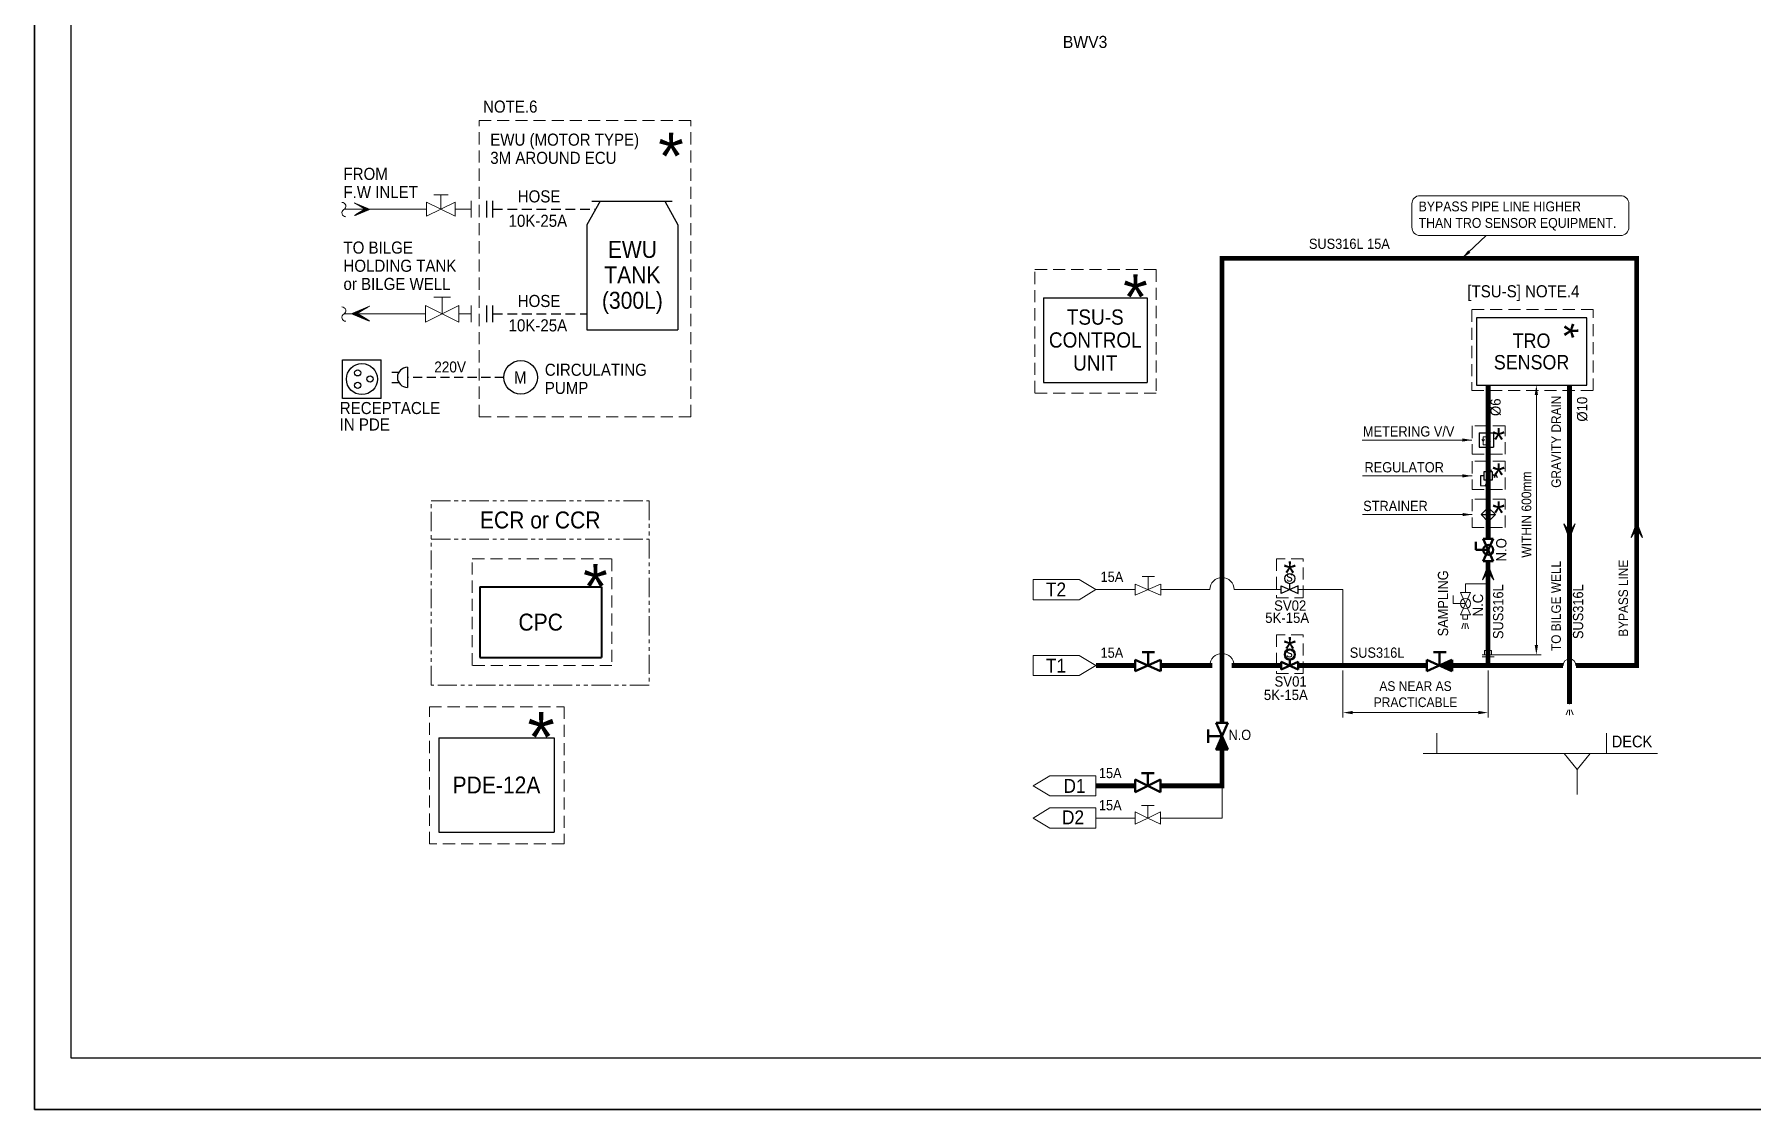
# Model space of a CAD drawing. Extents: x -553847 to 4496999, y 514150 to 878882.
# Drawn here: x 4364381 to 4399829, y 669797 to 691989 of the extents above; entities that cross this region are included whole.
import ezdxf

# ---------------------------------------------------------------- set-up
doc = ezdxf.new("R2010")
doc.units = 0
doc.header["$LTSCALE"] = 25
doc.header["$MEASUREMENT"] = 0
doc.header["$PDMODE"] = 3
doc.header["$PDSIZE"] = -7
for name, pattern in [('_DASH', [0.6, 0.4, -0.2]), ('ACAD_ISO03W100', [30, 12, -18]), ('DASHED', [0.75, 0.5, -0.25]), ('DASHED2', [0.375, 0.25, -0.125]), ('HIDDEN', [0.375, 0.25, -0.125]), ('PHANTOM2', [31.75, 15.875, -3.175, 3.175, -3.175, 3.175, -3.175])]:
    doc.linetypes.add(name, pattern=pattern)
doc.layers.get('0').update_dxf_attribs({"linetype": 'CONTINUOUS', "lineweight": 9})
doc.layers.get('DEFPOINTS').update_dxf_attribs({"linetype": 'CONTINUOUS'})
doc.layers.add('0.1 Defpoints', color=7, linetype='CONTINUOUS', plot=False)
doc.layers.add('0.2 Dwg sheet', color=7, linetype='CONTINUOUS')
doc.layers.add('0.3 Text', color=7, linetype='CONTINUOUS')
for name, color, linetype, lineweight in [('0.4 Maker scope box', 3, 'HIDDEN', 9), ('0.5 Dim', 1, 'CONTINUOUS', 9), ('1.1 Y_Pipe', 7, 'CONTINUOUS', 13), ('1.5 M_Equip', 4, 'CONTINUOUS', 30), ('1.6 M_Cable', 2, 'CONTINUOUS', 25), ('1.9 Arrow', 1, 'CONTINUOUS', 9)]:
    doc.layers.add(name, color=color, linetype=linetype, lineweight=lineweight)
doc.layers.add('2.1 Valve open', color=7, linetype='CONTINUOUS', lineweight=50, true_color=0x1b21e4)
doc.layers.add('2.3 TSU sampling line', color=7, linetype='DASHED2', true_color=0xf4541a)
doc.styles.add('ARIAL', font='arial.ttf')
doc.styles.get("Standard").update_dxf_attribs({"font": '', "width": 0.95, "height": 250})
doc.styles.get('Standard').set_extended_font_data('Gulim')
doc.dimstyles.new('TC50', dxfattribs={"dimtxt": 250, "dimasz": 200, "dimexe": 100, "dimexo": 100, "dimgap": 100, "dimtad": 1, "dimtoh": 1, "dimdec": 0, "dimrnd": 0.0005, "dimzin": 9, "dimdsep": 46, "dimtxsty": 'Standard', "dimcen": -3.5, "dimclrd": 1, "dimclre": 1, "dimazin": 2, "dimtfac": 0.6, "dimtdec": 0, "dimtmove": 0, "dimatfit": 3, "dimfxl": 4, "dimtolj": 1, "dimlwd": 15, "dimlwe": 15, "dimarcsym": 0})
pattern_1 = [(13.885806738, (4366117.364324, 634762.088641), (-0.00395095011, 0.015982025189), [])]

# ---------------------------------------------------------------- blocks, each defined once
blk = doc.blocks.new('양식 51-Q-02-08')
at = {"layer": '0.1 Defpoints'}
blk.add_lwpolyline([(-2677005, 1033560), (-2613196, 1033560), (-2613196, 988132), (-2677005, 988132)], close=True, dxfattribs=at)
at = {"layer": '0.2 Dwg sheet'}
blk.add_lwpolyline([(-2613953, 989196), (-2676245, 989196), (-2676245, 1032800), (-2613953, 1032800)], close=True, dxfattribs=at)
blk = doc.blocks.new('*D223')
at = {"color": 1, "linetype": 'ByBlock', "lineweight": 15, "ltscale": 30, "transparency": 16777216}
for p, q in [((4391393, 678862), (4391393, 677891)), ((4394388, 678862), (4394388, 677891)), ((4394188, 677991), (4391593, 677991))]:
    blk.add_line(p, q, dxfattribs=at)
at = {"color": 1, "linetype": 'Continuous', "ltscale": 30, "transparency": 16777216}
for points in [[(4391593, 678025), (4391593, 677958), (4391393, 677991)], [(4394188, 678025), (4394188, 677958), (4394388, 677991)]]:
    blk.add_solid(points, dxfattribs=at)
at = {"layer": 'DEFPOINTS', "color": 0, "linetype": 'Continuous', "ltscale": 30, "transparency": 16777216}
for p in [(4391393, 678962), (4394388, 678962), (4391393, 677991)]:
    blk.add_point(p, dxfattribs=at)
at = {"color": 0, "linetype": 'Continuous', "ltscale": 30, "transparency": 16777216, "insert": (4392890, 678370), "char_height": 250, "attachment_point": 5}
blk.add_mtext('\\A1;{\\H0.8x;AS NEAR AS  \\PPRACTICABLE}', dxfattribs=at)
blk = doc.blocks.new('*D224')
at = {"color": 1, "linetype": 'ByBlock', "lineweight": 15, "ltscale": 30, "transparency": 16777216}
for p, q in [((4395385, 679385), (4395385, 684549)), ((4395485, 684749), (4395485, 684749))]:
    blk.add_line(p, q, dxfattribs=at)
at = {"color": 1, "linetype": 'Continuous', "ltscale": 30, "transparency": 16777216}
for points in [[(4395351, 684549), (4395418, 684549), (4395385, 684749)], [(4395351, 679385), (4395418, 679385), (4395385, 679185)]]:
    blk.add_solid(points, dxfattribs=at)
at = {"layer": 'DEFPOINTS', "color": 0, "linetype": 'Continuous', "ltscale": 30, "transparency": 16777216}
for p in [(4395385, 684749), (4395385, 684749), (4395385, 679185)]:
    blk.add_point(p, dxfattribs=at)
at = {"color": 0, "linetype": 'Continuous', "ltscale": 30, "transparency": 16777216, "insert": (4395181, 682078), "char_height": 250, "attachment_point": 5, "rotation": 90}
blk.add_mtext('\\A1;{\\H0.8x;WITHIN 600mm}', dxfattribs=at)

msp = doc.modelspace()

# ---------------------------------------------------------------- hatches: boundary and pattern name
at = {"layer": '0.5 Dim'}
h = msp.add_hatch(dxfattribs=at)
h.set_pattern_fill('ANSI31', color=256, scale=0.005185, angle=328.88581)
h.set_pattern_definition(pattern_1)
h.paths.add_polyline_path([(4394412, 683592.6), (4394438.9, 683582.7), (4394414.8, 683597.3)])
h = msp.add_hatch(dxfattribs=at)
h.set_pattern_fill('ANSI31', color=256, scale=0.005185, angle=328.88581)
h.set_pattern_definition(pattern_1)
h.paths.add_polyline_path([(4394417.6, 683601.9), (4394438.9, 683582.7), (4394414.8, 683597.3)])
at = {"layer": '0.5 Dim', "linetype": 'Continuous', "ltscale": 30}
h = msp.add_hatch(dxfattribs=at)
h.set_pattern_fill('ANSI31', color=256, angle=90)
h.set_pattern_definition([(135, (4381915.17488, 2128373.87251), (-0.088388347648, -0.088388347648), [])])
h.paths.add_polyline_path([(4395952.3, 681887.8), (4396069.6, 681706.5), (4396186.9, 681887.8), (4396069.6, 681580.9)])
h = msp.add_hatch(dxfattribs=at)
h.set_pattern_fill('ANSI31', color=256, angle=90)
h.set_pattern_definition([(135, (4383301.96936, 2128707.58569), (-0.088388347648, -0.088388347648), [])])
h.paths.add_polyline_path([(4397339.1, 681607.6), (4397456.4, 681788.9), (4397573.7, 681607.6), (4397456.4, 681914.6)])
h = msp.add_hatch(dxfattribs=at)
h.set_pattern_fill('ANSI31', color=256, angle=90)
h.set_pattern_definition([(135, (4380233.16393, 2127828.65966), (-0.088388347648, -0.088388347648), [])])
h.paths.add_polyline_path([(4394270.3, 680728.7), (4394387.6, 680910), (4394504.9, 680728.7), (4394387.6, 681035.6)])
at = {"layer": '1.1 Y_Pipe'}
msp.add_hatch(color=256, dxfattribs=at).paths.add_polyline_path([(4393386.5, 678962.3), (4393647.2, 679078.1), (4393647.2, 678846.6)])
h = msp.add_hatch(dxfattribs=at)
h.set_pattern_fill('ANSI31', color=256, scale=0.88616, angle=90)
h.set_pattern_definition([(135, (4725684.18578, 554663.5712), (-0.078326218152, -0.078326218152), [])])
h.paths.add_polyline_path([(4388896.8, 677505.7), (4389019.5, 677231.7), (4388775.8, 677230.9)])
at = {"layer": '1.5 M_Equip'}
h = msp.add_hatch(color=256, dxfattribs=at)
h.paths.add_polyline_path([(4394391.5, 682967.3), (4394401.9, 682929.8), (4394380.9, 682929.8)])
h.paths.add_polyline_path([(4394380.8, 682823.2), (4394401.8, 682823.1), (4394391.3, 682785.6)])
at = {"layer": '1.9 Arrow'}
h = msp.add_hatch(dxfattribs=at)
h.set_pattern_fill('ANSI31', color=1, scale=0.459104, angle=-180, style=0)
h.set_pattern_definition([(225, (4695849.47435, 1082142.72972), (0.0405794473345, -0.0405794473345), [])])
h.paths.add_polyline_path([(4370988.3, 688509.1), (4371202.4, 688379.2), (4370988.3, 688249.3), (4371299.8, 688379.2)])
h = msp.add_hatch(dxfattribs=at)
h.set_pattern_fill('ANSI31', color=1, scale=0.542545, style=0)
h.set_pattern_definition([(315, (3987397.6862, 1151554.41459), (-0.0479546550996, -0.0479546550996), [])])
h.paths.add_polyline_path([(4371301.6, 686378.9), (4371048.5, 686225.4), (4371301.6, 686071.9), (4370933.5, 686225.4)])
at = {"layer": '2.1 Valve open'}
msp.add_hatch(color=256, dxfattribs=at).paths.add_polyline_path([(4393386.5, 678962.3), (4393647.2, 679078.1), (4393647.2, 678846.6)])
h = msp.add_hatch(dxfattribs=at)
h.set_pattern_fill('ANSI31', color=256, scale=0.88616, angle=90)
h.set_pattern_definition([(135, (4725684.18578, 554663.5712), (-0.078326218152, -0.078326218152), [])])
h.paths.add_polyline_path([(4388896.8, 677505.7), (4389019.5, 677231.7), (4388775.8, 677230.9)])

# ---------------------------------------------------------------- linework, layer by layer
at = {"color": 1, "linetype": 'Continuous', "lineweight": 15, "ltscale": 30}
for p, q in [((4394391.5, 684749.4), (4395484.7, 684749.4)), ((4394387.6, 679184.8), (4395480.8, 679184.8))]:
    msp.add_line(p, q, dxfattribs=at)
at = {"layer": '0.1 Defpoints', "color": 4, "linetype": 'ByBlock'}
msp.add_lwpolyline([(4364381.2, 669797.3), (4428190.1, 669797.3), (4428190.1, 715225.2), (4364381.2, 715225.2)], close=True, dxfattribs=at)
at = {"layer": '0.3 Text'}
for p, q in [((4394205.9, 683763.3, 0), (4394205.9, 683469.2, 0)), ((4394205.9, 683763.3, 0), (4394500, 683763.3, 0)), ((4394205.9, 683469.2, 0), (4394500, 683469.2, 0)), ((4394500, 683763.3, 0), (4394500, 683469.2, 0)), ((4394244.8, 682078.3), (4394391.5, 682224.9)), ((4394391.5, 681931.6), (4394244.8, 682078.3)), ((4394538.1, 682078.3), (4394391.5, 682224.9)), ((4394391.5, 681931.6), (4394538.1, 682078.3))]:
    msp.add_line(p, q, dxfattribs=at)
at = {"layer": '0.3 Text', "linetype": 'ACAD_ISO03W100'}
msp.add_line((4394244.8, 682078.3), (4394538.1, 682078.3), dxfattribs=at)
at = {"layer": '0.4 Maker scope box', "linetype": 'DASHED', "lineweight": 15, "ltscale": 20}
msp.add_line((4377934.9, 684092.7), (4377934.9, 690213.6), dxfattribs=at)
msp.add_lwpolyline([(4377934.9, 684092.7), (4373560.3, 684092.7), (4373560.3, 690213.6), (4377934.9, 690213.6)], dxfattribs=at)
at = {"layer": '0.4 Maker scope box', "linetype": 'DASHED', "lineweight": 15, "ltscale": 20, "elevation": 0}
for points in [[(4385034.1, 687133.5), (4387536.1, 687133.5), (4387536.1, 684584.7), (4385034.1, 684584.7)], [(4394060.7, 683322.5), (4394739.1, 683322.5), (4394739.1, 683907.6), (4394060.7, 683907.6)], [(4394060.7, 682592.1), (4394739.1, 682592.1), (4394739.1, 683177.2), (4394060.7, 683177.2)], [(4394060.7, 681810.6), (4394739.1, 681810.6), (4394739.1, 682395.8), (4394060.7, 682395.8)], [(4390573.2, 681165.5), (4390020.9, 681165.5), (4390020.9, 680361.4), (4390573.2, 680361.4)], [(4390573.2, 679599.5), (4390020.9, 679599.5), (4390020.9, 678795.3), (4390573.2, 678795.3)]]:
    msp.add_lwpolyline(points, close=True, dxfattribs=at)
at = {"layer": '0.4 Maker scope box', "linetype": 'DASHED', "lineweight": 15, "ltscale": 20}
for points in [[(4394051.7, 684635.7), (4396557.3, 684635.7), (4396557.3, 686308), (4394051.7, 686308)], [(4376304.4, 678965.3), (4373420.8, 678965.3), (4373420.8, 681161.3), (4376304.4, 681161.3)], [(4372536.1, 678113.3), (4375316.1, 678113.3), (4375316.1, 675281.3), (4372536.1, 675281.3)]]:
    msp.add_lwpolyline(points, close=True, dxfattribs=at)
at = {"layer": '0.5 Dim'}
for p, q in [((4394285.9, 683594.1, 0), (4394260.7, 683628.6, 0)), ((4394391.5, 683682.8, 0), (4394285.9, 683682.8, 0)), ((4394285.9, 683682.8, 0), (4394285.9, 683638.9, 0)), ((4394285.9, 683594.1, 0), (4394311.2, 683628.6, 0)), ((4394285.9, 683594.1, 0), (4394285.9, 683520.3, 0)), ((4394391.5, 683520.3, 0), (4394285.9, 683520.3, 0)), ((4394367.2, 683625.8, 0), (4394414.8, 683597.3, 0)), ((4394391.5, 683763.3, 0), (4394391.5, 683469.2, 0)), ((4394412, 683592.6, 0), (4394414.8, 683597.3, 0)), ((4394417.6, 683601.9, 0), (4394414.8, 683597.3, 0))]:
    msp.add_line(p, q, dxfattribs=at)
at = {"layer": '0.5 Dim', "color": 3, "linetype": 'Continuous', "ltscale": 30}
msp.add_lwpolyline([(4392984.2, 688659.3), (4397125.4, 688659.3, -0.4142136), (4397295, 688489.7), (4397295, 688006.3, -0.4142136), (4397125.4, 687836.7), (4392984.2, 687836.7, -0.4142136), (4392814.6, 688006.3), (4392814.6, 688489.7, -0.4142136)], format="xyb", close=True, dxfattribs=at)
at = {"layer": '0.5 Dim', "linetype": 'Continuous', "ltscale": 30}
for points in [[(4395952.3, 681887.8), (4396069.6, 681580.9), (4396186.9, 681887.8), (4396069.6, 681706.5)], [(4397339.1, 681607.6), (4397456.4, 681914.6), (4397573.7, 681607.6), (4397456.4, 681788.9)], [(4394270.3, 680728.7), (4394387.6, 681035.6), (4394504.9, 680728.7), (4394387.6, 680910)]]:
    msp.add_lwpolyline(points, close=True, dxfattribs=at)
at = {"layer": '0.5 Dim'}
for centre, radius in [((4394285.9, 683622.2, 0), 16.8), ((4394391.5, 683682.8, 0), 8.99), ((4394391.5, 683520.3, 0), 8.99)]:
    msp.add_circle(centre, radius, dxfattribs=at)
for centre, start, end in [((4394335.6, 683609.3, 0), 328.03861, 31.96139), ((4394447.3, 683609.3, 0), 148.03861, 211.96139)]:
    msp.add_arc(centre, 51.3, start, end, dxfattribs=at)
at = {"layer": '1.1 Y_Pipe'}
for p, q in [((4372478.6, 688233.1), (4372478.6, 688527.4)), ((4372478.6, 688527.4), (4372772.9, 688380.3)), ((4372625.7, 688674.6), (4372920, 688674.6)), ((4372772.9, 688380.3), (4372772.9, 688674.6)), ((4372772.9, 688380.3), (4373067.2, 688527.4)), ((4373067.2, 688233.1), (4373067.2, 688527.4)), ((4373394.8, 688209.4), (4373394.8, 688551.2)), ((4372478.6, 688380.3), (4370778.6, 688380.3)), ((4372772.9, 688380.3), (4372478.6, 688233.1)), ((4372772.9, 688380.3), (4373067.2, 688233.1)), ((4372458.2, 686051), (4372458.2, 686392.8)), ((4372458.2, 686392.8), (4372799.9, 686221.9)), ((4372629, 686563.6), (4372970.7, 686563.6)), ((4372799.9, 686221.9), (4372799.9, 686563.6)), ((4372799.9, 686221.9), (4373141.6, 686392.8)), ((4373141.6, 686051), (4373141.6, 686392.8)), ((4373394.8, 686051), (4373394.8, 686392.8)), ((4372458.2, 686221.9), (4370781.1, 686221.9)), ((4372799.9, 686221.9), (4372458.2, 686051)), ((4372799.9, 686221.9), (4373141.6, 686051)), ((4394391.5, 683763.3, 0), (4394391.5, 684749.4)), ((4396069.6, 678165.9), (4396069.6, 684749.4)), ((4394391.5, 683469.2, 0), (4394391.5, 682224.9)), ((4394138.3, 681348.5), (4394138.3, 681517.9)), ((4394391.5, 681348.5), (4394138.3, 681348.5)), ((4394288.9, 681117.4), (4394494.1, 681579.6)), ((4394288.9, 681579.6), (4394494.1, 681117.4)), ((4394288.9, 681579.6), (4394494.1, 681579.6)), ((4394494.1, 681117.4), (4394288.9, 681117.4)), ((4394387.6, 681117.4), (4394387.6, 679273.4)), ((4384999.1, 680735.3), (4385950, 680735.3)), ((4384999.1, 680735.3), (4384999.1, 680321.5)), ((4386292.9, 680528.4), (4385950, 680735.3)), ((4387105.6, 680644.2), (4387105.6, 680412.6)), ((4387105.6, 680412.6), (4387627, 680644.2)), ((4387627, 680412.6), (4387105.6, 680644.2)), ((4387506, 680803), (4387245.3, 680803)), ((4387371, 680528.4), (4387371, 680803)), ((4387631.7, 680644.2), (4387631.7, 680412.6)), ((4393921.7, 680472.5, 0), (4393921.7, 680646.4, 0)), ((4393921.7, 680646.4, 0), (4394387.6, 680646.4)), ((4384999.1, 680321.5), (4385950, 680321.5)), ((4386292.9, 680528.4), (4385950, 680321.5)), ((4386292.9, 680528.4), (4387105.6, 680528.4)), ((4387361.6, 680530.5), (4387380.3, 680530.5)), ((4387631.7, 680528.4), (4388646.8, 680528.4)), ((4389146.8, 680528.4), (4390118.1, 680528.4)), ((4390470.8, 680528.4), (4391393.1, 680528.4)), ((4391393.1, 678962.3), (4391393.1, 680528.4)), ((4393668.5, 680241.5, 0), (4393668.5, 680410.9, 0)), ((4393921.7, 680241.5, 0), (4393668.5, 680241.5, 0)), ((4393819.1, 680010.4, 0), (4394024.3, 680472.5, 0)), ((4393819.1, 680472.5, 0), (4394024.3, 680010.4, 0)), ((4393819.1, 680472.5, 0), (4394024.3, 680472.5, 0)), ((4394024.3, 680010.4, 0), (4393819.1, 680010.4, 0)), ((4393884.3, 679836.8, 0), (4393848.9, 679722, 0)), ((4393915.4, 679836.8, 0), (4393915.4, 679722, 0)), ((4393946.5, 679836.8, 0), (4393981.9, 679722, 0)), ((4387506, 679236.9), (4387245.3, 679236.9)), ((4387371, 678962.3), (4387371, 679236.9)), ((4393521.5, 679236.9), (4393260.8, 679236.9)), ((4393386.5, 678962.3), (4393386.5, 679236.9)), ((4394511.7, 679184.8), (4394263.5, 679184.8)), ((4394316.9, 679184.8), (4394316.9, 679273.4)), ((4394458.3, 679273.4), (4394316.9, 679273.4)), ((4394458.3, 679184.8), (4394458.3, 679273.4)), ((4384999.1, 679169.2), (4385950, 679169.2)), ((4384999.1, 679169.2), (4384999.1, 678755.4)), ((4386292.9, 678962.3), (4385950, 679169.2)), ((4386292.9, 678962.3), (4385950, 678755.4)), ((4386292.9, 678962.3), (4387105.6, 678962.3)), ((4387105.6, 679078.1), (4387105.6, 678846.6)), ((4387105.6, 678846.6), (4387627, 679078.1)), ((4387627, 678846.6), (4387105.6, 679078.1)), ((4387361.6, 678964.4), (4387380.3, 678964.4)), ((4387631.7, 679078.1), (4387631.7, 678846.6)), ((4387631.7, 678962.3), (4388646.8, 678962.3)), ((4389146.8, 678962.3), (4390118.1, 678962.3)), ((4390470.8, 678962.3), (4393121.1, 678962.3)), ((4393121.1, 679078.1), (4393121.1, 678846.6)), ((4393121.1, 678846.6), (4393642.5, 679078.1)), ((4393642.5, 678846.6), (4393121.1, 679078.1)), ((4393377.2, 678964.4), (4393395.8, 678964.4)), ((4393647.2, 679078.1), (4393647.2, 678846.6)), ((4395936.6, 678962.3), (4393647.2, 678962.3)), ((4394511.7, 679144.5), (4394263.5, 679144.5)), ((4394387.6, 679144.5), (4394387.6, 678962.3)), ((4384999.1, 678755.4), (4385950, 678755.4)), ((4389019.5, 677231.7), (4388774, 677779.8)), ((4388774, 677779.8), (4389017.4, 677779.8)), ((4389017.4, 677779.8), (4388775.8, 677230.9)), ((4396038.3, 678051), (4395997, 677946.7)), ((4396069.6, 678051.4), (4396069.6, 677941.7)), ((4396100.9, 678051), (4396142.2, 677946.7)), ((4388607.2, 677642), (4388608.1, 677367.6)), ((4388896.8, 677505.7), (4388607.7, 677504.8)), ((4393328.1, 677564.2), (4393328.1, 677144.8)), ((4396834.5, 677564.2), (4396834.5, 677144.8)), ((4389019.5, 677231.7), (4388775.8, 677230.9)), ((4397886.9, 677144.8), (4393045.2, 677144.8)), ((4395958.6, 677144.8), (4396226.1, 676820.1)), ((4396493.5, 677144.8), (4396226.1, 676820.1)), ((4387235.4, 676738.5), (4387495.1, 676738.5)), ((4387365.3, 676478.8), (4387365.3, 676738.5)), ((4396226.1, 676820.1), (4396226.1, 676299.6)), ((4384999.1, 676478.8), (4385341.9, 676685.7)), ((4384999.1, 676478.8), (4385341.9, 676271.9)), ((4386292.9, 676685.7), (4385341.9, 676685.7)), ((4386292.9, 676685.7), (4386292.9, 676271.9)), ((4387105.6, 676348.9), (4387105.6, 676608.6)), ((4387105.6, 676608.6), (4387365.3, 676478.8)), ((4387365.3, 676478.8), (4387105.6, 676348.9)), ((4387365.3, 676478.8), (4387625, 676608.6)), ((4387365.3, 676478.8), (4387365.3, 676478.8)), ((4387365.3, 676478.8), (4387625, 676348.9)), ((4387625, 676348.9), (4387625, 676608.6)), ((4384999.1, 675815.6), (4385341.9, 676022.5)), ((4386292.9, 676271.9), (4385341.9, 676271.9)), ((4386292.9, 676022.5), (4385341.9, 676022.5)), ((4386292.9, 676022.5), (4386292.9, 675608.7)), ((4387235.4, 676075.3), (4387495.1, 676075.3)), ((4387365.3, 675815.6), (4387365.3, 676075.3)), ((4384999.1, 675815.6), (4385341.9, 675608.7)), ((4387105.6, 675685.7), (4387105.6, 675945.4)), ((4387105.6, 675945.4), (4387365.3, 675815.6)), ((4387365.3, 675815.6), (4387105.6, 675685.7)), ((4387365.3, 675815.6), (4387625, 675945.4)), ((4387365.3, 675815.6), (4387365.3, 675815.6)), ((4387365.3, 675815.6), (4387625, 675685.7)), ((4387625, 675685.7), (4387625, 675945.4)), ((4386292.9, 675608.7), (4385341.9, 675608.7))]:
    msp.add_line(p, q, dxfattribs=at)
at = {"layer": '1.1 Y_Pipe', "linetype": 'Continuous', "lineweight": 0, "ltscale": 30}
for p, q in [((4373067.2, 688380.3), (4373394.8, 688380.3)), ((4373142.8, 686221.9), (4373394.8, 686221.9))]:
    msp.add_line(p, q, dxfattribs=at)
at = {"layer": '1.1 Y_Pipe', "linetype": 'ByBlock', "ltscale": 3}
for p, q in [((4397319.6, 687367.1), (4388896.8, 687367.1)), ((4396202.6, 678962.3), (4397456.4, 678962.3)), ((4388897.6, 677231.3), (4388897.6, 675815.6)), ((4387105.6, 676478.8), (4386292.9, 676478.8)), ((4388897.6, 676478.8), (4387625.9, 676478.8)), ((4386292.9, 675815.6), (4387105.6, 675815.6)), ((4387625.9, 675815.6), (4388897.6, 675815.6))]:
    msp.add_line(p, q, dxfattribs=at)
at = {"layer": '1.1 Y_Pipe', "linetype": 'Continuous', "ltscale": 30}
for p, q in [((4388896.8, 677779.8), (4388896.8, 687367.1)), ((4397319.6, 687367.1), (4397456.4, 687367.1)), ((4397456.4, 678962.3), (4397456.4, 687367.1))]:
    msp.add_line(p, q, dxfattribs=at)
at = {"layer": '1.1 Y_Pipe', "color": 1}
for p in [(4394412, 683592.6, 0), (4394417.6, 683601.9, 0)]:
    msp.add_line(p, (4394438.9, 683582.7, 0), dxfattribs=at)
at = {"layer": '1.1 Y_Pipe', "lineweight": -3, "ltscale": 100}
msp.add_line((4394391.5, 681579.6), (4394391.5, 681931.6), dxfattribs=at)
at = {"layer": '1.1 Y_Pipe', "color": 1, "linetype": 'PHANTOM2'}
msp.add_line((4372572.9, 681568.1), (4377072.6, 681568.1), dxfattribs=at)
at = {"layer": '1.1 Y_Pipe', "color": 0}
for p, q in [((4393868.7, 680010.4, 0), (4393868.7, 679917, 0)), ((4393868.7, 679917, 0), (4393962, 679917, 0)), ((4393962, 680010.4, 0), (4393962, 679917, 0))]:
    msp.add_line(p, q, dxfattribs=at)
at = {"layer": '1.1 Y_Pipe', "color": 1, "linetype": 'PHANTOM2'}
msp.add_lwpolyline([(4372572.9, 682360.6), (4377072.6, 682360.6), (4377072.6, 678560.2), (4372572.9, 678560.2)], close=True, dxfattribs=at)
at = {"layer": '1.1 Y_Pipe'}
for centre in [(4394391.5, 681348.5), (4393921.7, 680241.5, 0)]:
    msp.add_circle(centre, 104.2, dxfattribs=at)
for centre, radius, start, end in [((4370730.9, 688441.6), 79.2, 300, 90), ((4370810.1, 688304.4), 79.2, 120, 270), ((4370730.9, 686283.2), 79.2, 300, 90), ((4370810.1, 686146), 79.2, 120, 270), ((4396069.6, 678962.3), 133, 0, 180)]:
    msp.add_arc(centre, radius, start, end, dxfattribs=at)
at = {"layer": '1.1 Y_Pipe', "linetype": 'Continuous', "ltscale": 30}
for centre in [(4388896.8, 680528.4), (4388896.8, 678962.3)]:
    msp.add_arc(centre, 250, 0, 180, dxfattribs=at)
at = {"layer": '1.5 M_Equip', "color": 4}
for p, q in [((4373720.4, 688209.4), (4373720.4, 688551.2)), ((4373846.7, 688209.4), (4373846.7, 688551.2)), ((4376058.6, 688547), (4375786.7, 688054.4)), ((4375886.3, 688547), (4377548.8, 688547)), ((4377392.6, 688547), (4377664.5, 688054.4)), ((4375786.7, 688054.4), (4375786.7, 685891.8)), ((4377664.5, 688054.4), (4377664.5, 685891.8)), ((4373720.4, 686051), (4373720.4, 686392.8)), ((4373846.7, 686051), (4373846.7, 686392.8)), ((4375786.7, 685891.8), (4377664.5, 685891.8)), ((4390118.1, 680450.1), (4390118.1, 680606.7)), ((4390118.1, 680606.7), (4390470.8, 680450.1)), ((4390470.8, 680606.7), (4390118.1, 680450.1)), ((4390294.5, 680528.4), (4390294.5, 680651.9)), ((4390470.8, 680450.1), (4390470.8, 680606.7)), ((4390118.1, 678884), (4390118.1, 679040.6)), ((4390118.1, 679040.6), (4390470.8, 678884)), ((4390470.8, 679040.6), (4390118.1, 678884)), ((4390294.5, 678962.3), (4390294.5, 679085.9)), ((4390470.8, 678884), (4390470.8, 679040.6))]:
    msp.add_line(p, q, dxfattribs=at)
at = {"layer": '1.5 M_Equip', "color": 4, "linetype": '_DASH', "ltscale": 20}
for p, q in [((4373846.7, 688380.3), (4375966.6, 688380.3)), ((4373846.7, 686221.9), (4375786.7, 686221.9))]:
    msp.add_line(p, q, dxfattribs=at)
at = {"layer": '1.5 M_Equip'}
for p, q in [((4385208.3, 686552.4), (4385208.3, 684805.8)), ((4385208.3, 686552.4), (4387351.1, 686552.4)), ((4387351.1, 686552.4), (4387351.1, 684805.8)), ((4385208.3, 684805.8), (4387351.1, 684805.8)), ((4394234, 682876.6, 0), (4394233.8, 682674.6, 0)), ((4394308.1, 682876.5, 0), (4394234, 682876.6, 0)), ((4394326.4, 682674.5, 0), (4394391.3, 682785.6, 0)), ((4394391.3, 682785.6, 0), (4394380.8, 682823.2, 0)), ((4394401.8, 682823.1, 0), (4394380.8, 682823.2, 0)), ((4394391.5, 682967.3, 0), (4394380.9, 682929.8, 0)), ((4394401.9, 682929.8, 0), (4394380.9, 682929.8, 0)), ((4394391.5, 682967.3, 0), (4394391.3, 682785.6, 0)), ((4394401.8, 682823.1, 0), (4394391.3, 682785.6, 0)), ((4394401.9, 682929.8, 0), (4394391.5, 682967.3, 0)), ((4394448.3, 683004.7), (4394437.7, 682967.2)), ((4394458.7, 682967.2), (4394437.7, 682967.2)), ((4394458.7, 682967.2), (4394448.3, 683004.7)), ((4394474.7, 682876.4, 0), (4394503.8, 682908.3, 0)), ((4394503.8, 682908.3, 0), (4394522, 682841.5, 0)), ((4394522, 682841.5, 0), (4394548.3, 682908.3, 0)), ((4394548.3, 682908.3, 0), (4394576.6, 682840.5, 0)), ((4394233.8, 682674.6, 0), (4394326.4, 682674.5, 0)), ((4372729.7, 677467.6), (4372729.7, 675527)), ((4372729.7, 677467.6), (4375110.6, 677467.6)), ((4375110.6, 677467.6), (4375110.6, 675527)), ((4372729.7, 675527), (4375110.6, 675527))]:
    msp.add_line(p, q, dxfattribs=at)
at = {"layer": '1.5 M_Equip', "color": 6}
for p, q in [((4370743.4, 684474.9), (4370743.4, 685274.4)), ((4370743.4, 685274.4), (4371542.8, 685274.4)), ((4371542.8, 684474.9), (4371542.8, 685274.4)), ((4371542.8, 684474.9), (4370743.4, 684474.9))]:
    msp.add_line(p, q, dxfattribs=at)
at = {"layer": '1.5 M_Equip', "color": 4, "lineweight": 40}
for p, q in [((4373579.3, 680583.5), (4373579.3, 679128.3)), ((4373579.3, 680583.5), (4376085.7, 680583.5)), ((4376085.7, 680583.5), (4376085.7, 679128.3)), ((4373579.3, 679128.3), (4376085.7, 679128.3))]:
    msp.add_line(p, q, dxfattribs=at)
at = {"layer": '1.5 M_Equip', "color": 4}
msp.add_lwpolyline([(4396424, 686135.8), (4394147.1, 686135.8), (4394147.1, 684749.4), (4396424, 684749.4)], close=True, dxfattribs=at)
at = {"layer": '1.5 M_Equip', "elevation": 0}
msp.add_lwpolyline([(4394474.8, 682967.2), (4394474.6, 682785.6), (4394308, 682785.7), (4394308.1, 682967.3)], close=True, dxfattribs=at)
at = {"layer": '1.5 M_Equip', "color": 4}
for centre, radius in [((4374420.4, 684910), 345.7), ((4390294.5, 680756.7), 104.8), ((4390294.5, 679190.7), 104.8)]:
    msp.add_circle(centre, radius, dxfattribs=at)
at = {"layer": '1.5 M_Equip', "color": 6}
for centre, radius in [((4371143.1, 684874.7), 319.8), ((4371055.2, 685002.6), 64), ((4371311, 684874.7), 64), ((4371055.2, 684746.7), 64)]:
    msp.add_circle(centre, radius, dxfattribs=at)
at = {"layer": '1.6 M_Cable', "color": 2, "ltscale": 4}
for p, q in [((4371760.5, 685018.9), (4371906.8, 685018.9)), ((4372083.7, 685117.7), (4372083.7, 684702.3)), ((4371760.5, 684801.1), (4371906.8, 684801.1))]:
    msp.add_line(p, q, dxfattribs=at)
at = {"layer": '1.6 M_Cable', "color": 2, "linetype": 'DASHED2', "ltscale": 30}
msp.add_line((4374074.7, 684910), (4372083.7, 684910), dxfattribs=at)
at = {"layer": '1.6 M_Cable', "color": 2, "ltscale": 4}
msp.add_arc((4372083.7, 684910), 207.7, 90, 270, dxfattribs=at)
at = {"layer": '1.9 Arrow', "color": 1}
for p, q in [((4371219.7, 688379.2), (4370988.3, 688509.1)), ((4370988.3, 688509.1), (4371219.7, 688379.2)), ((4371301.6, 686378.9), (4371028.1, 686225.4))]:
    msp.add_line(p, q, dxfattribs=at)
at = {"layer": '2.1 Valve open'}
for p, q in [((4394138.3, 681348.5), (4394138.3, 681517.9)), ((4394391.5, 681348.5), (4394138.3, 681348.5)), ((4394288.9, 681117.4), (4394494.1, 681579.6)), ((4394288.9, 681579.6), (4394494.1, 681117.4)), ((4394288.9, 681579.6), (4394494.1, 681579.6)), ((4394494.1, 681117.4), (4394288.9, 681117.4)), ((4387506, 679236.9), (4387245.3, 679236.9)), ((4387371, 678962.3), (4387371, 679236.9)), ((4393521.5, 679236.9), (4393260.8, 679236.9)), ((4393386.5, 678962.3), (4393386.5, 679236.9)), ((4387105.6, 679078.1), (4387105.6, 678846.6)), ((4387105.6, 678846.6), (4387627, 679078.1)), ((4387627, 678846.6), (4387105.6, 679078.1)), ((4387631.7, 679078.1), (4387631.7, 678846.6)), ((4390118.1, 678884), (4390118.1, 679040.6)), ((4390118.1, 679040.6), (4390470.8, 678884)), ((4390470.8, 679040.6), (4390118.1, 678884)), ((4390294.5, 678962.3), (4390294.5, 679085.9)), ((4390470.8, 678884), (4390470.8, 679040.6)), ((4393121.1, 679078.1), (4393121.1, 678846.6)), ((4393121.1, 678846.6), (4393642.5, 679078.1)), ((4393642.5, 678846.6), (4393121.1, 679078.1)), ((4393647.2, 679078.1), (4393647.2, 678846.6)), ((4389019.5, 677231.7), (4388774, 677779.8)), ((4388774, 677779.8), (4389017.4, 677779.8)), ((4389017.4, 677779.8), (4388775.8, 677230.9)), ((4388607.2, 677642), (4388608.1, 677367.6)), ((4388896.8, 677505.7), (4388607.7, 677504.8)), ((4389019.5, 677231.7), (4388775.8, 677230.9)), ((4387235.4, 676738.5), (4387495.1, 676738.5)), ((4387365.3, 676478.8), (4387365.3, 676738.5)), ((4387105.6, 676348.9), (4387105.6, 676608.6)), ((4387105.6, 676608.6), (4387365.3, 676478.8)), ((4387365.3, 676478.8), (4387105.6, 676348.9)), ((4387365.3, 676478.8), (4387625, 676608.6)), ((4387365.3, 676478.8), (4387365.3, 676478.8)), ((4387365.3, 676478.8), (4387625, 676348.9)), ((4387625, 676348.9), (4387625, 676608.6))]:
    msp.add_line(p, q, dxfattribs=at)
for centre, radius in [((4394391.5, 681348.5), 104.2), ((4390294.5, 679190.7), 104.8)]:
    msp.add_circle(centre, radius, dxfattribs=at)
at = {"layer": '2.3 TSU sampling line', "linetype": 'Continuous', "lineweight": -3, "ltscale": 100, "const_width": 100}
for points in [[(4396202.6, 678962.3), (4397456.4, 678962.3), (4397456.4, 687367.1), (4388895.7, 687367.1), (4388896.8, 677779.8)], [(4396069.6, 684749.4), (4396069.6, 678165.9)], [(4393647.2, 678962.3), (4394387.6, 678962.3), (4394387.6, 681117.4)], [(4386292.9, 678962.3), (4387105.6, 678962.3)], [(4387631.7, 678962.3), (4388696.3, 678962.3)], [(4389097.3, 678962.3), (4390118.1, 678962.3)], [(4390470.8, 678962.3), (4393121.1, 678962.3)], [(4394387.6, 678962.3), (4395936.6, 678962.3)], [(4388896.8, 677231.3), (4388896.8, 676478.8), (4387625, 676478.8)], [(4387105.6, 676478.8), (4386292.9, 676478.8)]]:
    msp.add_lwpolyline(points, dxfattribs=at)
at = {"layer": '2.3 TSU sampling line', "linetype": 'Continuous', "lineweight": -3, "ltscale": 100, "const_width": 100, "elevation": 0}
msp.add_lwpolyline([(4394391.5, 681579.6), (4394391.5, 684749.4)], dxfattribs=at)

# ---------------------------------------------------------------- block references
at = {"color": 217, "linetype": 'Continuous', "true_color": 0x93278f}
msp.add_blockref('양식 51-Q-02-08', (7041386.2, -318334.8), dxfattribs=at)

# ---------------------------------------------------------------- texts
at = {"layer": '0.3 Text'}
for s, height, width, p in [('BWV3', 250, 0.99, (4385611.5, 691707.3)), ('SV02', 212, 0.98, (4389971.2, 680094.1)), ('5K-15A', 212, 0.98, (4389788, 679842)), ('SV01', 212, 0.98, (4389980.1, 678528.6)), ('5K-15A', 212, 0.98, (4389760.4, 678250.5)), ('N.O', 212, 0.95, (4389029.4, 677426.1)), ('DECK', 242.89, 0.95, (4396940.2, 677273.6))]:
    msp.add_text(s, height=height, dxfattribs=dict(at, width=width)).set_placement(p)
at = {"layer": '0.3 Text', "color": 3, "linetype": 'Continuous', "width": 0.95}
for s, p in [('NOTE.6', (4373643.3, 690372.5, 0)), ('[TSU-S] NOTE.4', (4393960.8, 686561.3))]:
    msp.add_text(s, height=250, dxfattribs=at).set_placement(p)
at = {"layer": '0.3 Text', "color": 0, "linetype": 'Continuous', "width": 0.95}
for s, height, p in [('HOSE', 250, (4374359, 688519.8)), ('10K-25A', 250, (4374170.4, 688016.5)), ('HOSE', 250, (4374359, 686361.4)), ('10K-25A', 250, (4374170.4, 685858.1)), ('220V', 225.36, (4372636, 685012.1)), ('M', 250, (4374282.3, 684782.1)), ('RECEPTACLE', 250, (4370686.6, 684151.6)), ('IN PDE ', 250, (4370683.2, 683812.1))]:
    msp.add_text(s, height=height, dxfattribs=at).set_placement(p)
at = {"layer": '0.3 Text', "linetype": 'Continuous', "width": 0.95}
for s, p in [('SUS316L 15A', (4390690.3, 687560.4)), ('METERING V/V', (4391804.6, 683688.4, 0)), ('REGULATOR', (4391836.7, 682948.7, 0)), ('STRAINER', (4391810.5, 682150.5)), ('SUS316L', (4391532.9, 679122.4))]:
    msp.add_text(s, height=212, dxfattribs=at).set_placement(p)
at = {"layer": '0.3 Text', "lineweight": -3, "width": 0.95}
for s, p in [('GRAVITY DRAIN', (4395891.1, 682630.6)), ('TO BILGE WELL', (4395890.3, 679262.2)), ('BYPASS LINE', (4397276.9, 679557.5, -3249.4))]:
    msp.add_text(s, height=196.558, rotation=90, dxfattribs=at).set_placement(p)
at = {"layer": '0.3 Text', "width": 0.98}
for s, p in [('Ø10', (4396435.8, 683996)), ('Ø6', (4394648.8, 684111.5)), ('N.O', (4394767.1, 681108.7)), ('N.C', (4394285.1, 679975.3, 0))]:
    msp.add_text(s, height=212, rotation=90, dxfattribs=at).set_placement(p)
at = {"layer": '0.3 Text', "color": 0, "width": 0.95}
for s, p in [('T2', (4385262.4, 680388.9)), ('T1', (4385262.5, 678815.3)), ('D1', (4385624.4, 676335)), ('D2', (4385593.7, 675685.9))]:
    msp.add_text(s, height=286.45, dxfattribs=at).set_placement(p)
at = {"layer": '0.3 Text', "linetype": 'ByBlock', "width": 0.95}
for p in [(4386389.2, 680688.2), (4386389.2, 679122.1), (4386355.3, 676638.6), (4386355.3, 675975.4)]:
    msp.add_text('15A', height=212, dxfattribs=at).set_placement(p)
at = {"layer": '0.3 Text', "linetype": 'Continuous', "width": 0.95}
for p in [(4394702.3, 679509.9), (4396351.7, 679509.9)]:
    msp.add_text('SUS316L', height=212, rotation=90, dxfattribs=at).set_placement(p)
at = {"layer": '0.3 Text', "color": 0, "insert": (4375866.5, 689626), "char_height": 250, "width": 4149.699, "attachment_point": 5, "line_spacing_factor": 0.9}
msp.add_mtext('\\pxql;EWU (MOTOR TYPE)\\P3M AROUND ECU ', dxfattribs=at)
at = {"layer": '0.3 Text', "color": 0, "linetype": 'Continuous', "char_height": 250, "attachment_point": 5, "line_spacing_factor": 0.9}
for s, insert, width in [('\\pxql;FROM \\PF.W INLET', (4371767.5, 688922.1), 2010.831), ('\\pxql;TO BILGE HOLDING TANK or BILGE WELL', (4372047.8, 687211.6), 2571.508), ('\\pxql;CIRCULATING\\PPUMP', (4376204.3, 684877.6), 2571.508)]:
    msp.add_mtext(s, dxfattribs=dict(at, insert=insert, width=width))
at = {"layer": '0.3 Text', "linetype": 'Continuous', "ltscale": 30, "insert": (4397912.9, 688538.9), "char_height": 203.817, "width": 4957.647, "attachment_point": 3}
msp.add_mtext('\\pxql;BYPASS PIPE LINE HIGHER \\PTHAN TRO SENSOR EQUIPMENT.', dxfattribs=at)
at = {"layer": '0.3 Text', "attachment_point": 5, "line_spacing_factor": 0.9}
for s, insert, char_height, width in [('\\pxqc;EWU \\PTANK\\P(300L)', (4376725.6, 686973.1), 350, 3911.813), ('\\pxqc;TSU-S\\PCONTROL \\PUNIT', (4386279.7, 685679.1), 315, 1928.537), ('TRO SENSOR', (4395285.6, 685442.6), 296.8, 2276.924), ('\\pxqc;ECR or CCR', (4374822.8, 681964.3), 350, 3911.813), ('\\pxqc;CPC ', (4374832.5, 679855.9), 350, 3911.813), ('\\pxqc;PDE-12A', (4373920.1, 676497.3), 350, 3911.813)]:
    msp.add_mtext(s, dxfattribs=dict(at, insert=insert, char_height=char_height, width=width))
at = {"layer": '0.3 Text', "insert": (4393351.7, 679565.1, 0), "char_height": 212, "attachment_point": 1, "rotation": 90}
msp.add_mtext('SAMPLING', dxfattribs=at)
at = {"layer": '0.4 Maker scope box', "style": 'ARIAL'}
for height, p in [(972, (4377258.2, 688990.6)), (489.4, (4394473, 683375.4)), (489.4, (4394473, 682645)), (489.4, (4394473, 681863.6, 0)), (489.4, (4390162.7, 680626.2)), (489.4, (4390162.7, 679060.1))]:
    msp.add_text('*', height=height, dxfattribs=at).set_placement(p)
at = {"layer": '0.4 Maker scope box', "linetype": 'DASHED', "lineweight": 15, "ltscale": 20, "style": 'ARIAL'}
for height, p in [(932.7, (4386855.1, 686102.5)), (932.7, (4375708.3, 680126.7)), (1036.3, (4374559.5, 676967.8))]:
    msp.add_text('*', height=height, dxfattribs=at).set_placement(p)
msp.add_text('*', height=594, rotation=270, dxfattribs=at).set_placement((4395658.1, 686033.4))
at = {"layer": '1.5 M_Equip', "color": 4, "width": 0.95}
for p in [(4390224.5, 680697.2), (4390224.5, 679131.1)]:
    msp.add_text('s', height=212, dxfattribs=at).set_placement(p)
at = {"layer": '2.1 Valve open', "width": 0.95}
msp.add_text('s', height=212, dxfattribs=at).set_placement((4390224.5, 679131.1))

# ---------------------------------------------------------------- dimensions: what is measured, and where the dimension line sits
at = {"color": 1, "linetype": 'Continuous', "ltscale": 30}
dim = msp.add_linear_dim(base=(4395384.7, 684749.4), p1=(4395384.7, 679184.8), p2=(4395384.7, 684749.4), angle=90, text='{\\H0.8x;WITHIN 600mm}', dimstyle='TC50', override={"dimtxt": 200, "dimtoh": 0, "dimarcsym": 1}, dxfattribs=at)
dim.commit()
dim.dimension.update_dxf_attribs({"geometry": '*D224', "text_midpoint": (4395384.7, 682078.3), "dimtype": 160})
dim = msp.add_linear_dim(base=(4391393.1, 677991.3), p1=(4394387.6, 678962.3), p2=(4391393.1, 678962.3), text='{\\H0.8x;AS NEAR AS  \\PPRACTICABLE}', dimstyle='TC50', override={"dimtxt": 200, "dimtoh": 0, "dimarcsym": 1}, dxfattribs=at)
dim.commit()
dim.dimension.update_dxf_attribs({"geometry": '*D223', "text_midpoint": (4392890.3, 677991.3), "dimtype": 160})

# ---------------------------------------------------------------- leaders
at = {"layer": '0.5 Dim', "color": 1, "linetype": 'Continuous', "ltscale": 30}
msp.add_leader([(4393854.5, 687367.1), (4394346.3, 687836.7)], dimstyle='TC50', override={"dimgap": 100, "dimtad": 0, "dimtoh": 0, "dimarcsym": 1}, dxfattribs=at)
at = {"layer": '0.5 Dim', "ltscale": 30}
for points in [[(4394054.7, 683616.3, 0), (4391790.6, 683616.3, 0)], [(4394057.7, 682876.6, 0), (4391793.6, 682876.6, 0)], [(4394060.7, 682078.3), (4391796.6, 682078.3)]]:
    msp.add_leader(points, dimstyle='TC50', override={"dimtoh": 0, "dimarcsym": 1}, dxfattribs=at)

doc.saveas('drawing.dxf')
